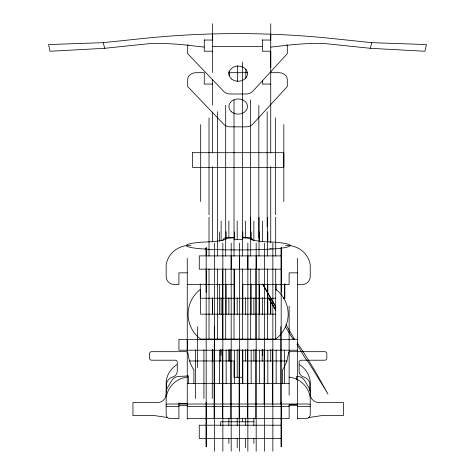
<?xml version="1.0" encoding="UTF-8"?>
<svg xmlns="http://www.w3.org/2000/svg" width="475" height="475" viewBox="0 0 475 475"><rect width="100%" height="100%" fill="white"/><g stroke="black" fill="none" stroke-linecap="round" stroke-linejoin="round"><path stroke-width="0.71" d="M187.257 350.206L187.257 339.34M206.18 402.052L206.18 446.791L206.18 438.692M206.18 292.339L206.18 268.862M206.18 255.692L206.18 247.671M212.598 313.88L212.598 298.312M212.598 34.224L212.598 40.037L204.262 40.037M231.183 269.171L231.183 255.888M239.519 269.171L239.519 255.888M247.855 269.171L247.855 255.888M256.185 269.171L256.185 255.888M270.738 313.88L270.738 298.312M270.738 72.455L270.738 51.205L262.402 51.205L262.402 39.835M270.738 34.224L270.738 40.037L262.402 40.037M281.188 402.052L281.188 446.791L281.188 247.594M281.188 292.339L281.188 247.671M370.257 48.296L371.836 42.661L426.431 44.567L424.977 51.27L370.257 48.296L323.315 43.409A148.129 74.064 0 0 0 285.089 45.505L270.738 47.114M371.836 42.661L331.52 38.445A461.831 230.915 0 0 0 143.48 38.445L103.164 42.661L48.569 44.567L50.023 51.27L104.743 48.296L151.685 43.409A148.129 74.064 0 0 1 189.911 45.505L204.262 47.114M234.021 237.821L233.534 237.838A13.175 1.467 0 0 0 225.156 238.996A30.014 3.337 0 0 1 202.481 242.119A36.961 4.109 0 0 0 199.553 248.662A57.481 6.389 0 0 0 234.021 249.898L242.357 249.898A57.481 6.389 0 0 0 276.83 248.662A36.961 4.109 0 0 0 273.903 242.119A30.014 3.337 0 0 1 251.222 238.996A13.175 1.467 0 0 0 242.838 237.838L242.357 237.821M212.598 46.354L262.402 46.354M212.598 51.205L204.262 51.205L204.262 39.835M228.713 72.687L247.754 72.687M270.738 72.687L279.003 72.687A8.295 6.763 0 0 1 287.304 79.462L287.304 86.557L252.765 124.141A8.301 6.769 0 0 1 246.127 126.849L230.256 126.849A8.301 6.769 0 0 1 223.707 124.242L187.696 86.557L187.696 79.462A8.295 6.763 0 0 1 195.997 72.693L204.262 72.687L204.262 84.063L212.598 84.063M270.738 84.063L262.402 84.063L262.402 80.507M233.278 237.381L226.783 237.381A4.15 4.15 0 0 0 222.722 240.677M242.357 237.381L248.852 237.381A4.15 4.15 0 0 1 252.706 239.988M234.021 239.465L242.357 239.465M205.028 248.769L206.5 248.769M269.877 248.769L271.35 248.769M281.188 255.888L199.263 255.888L199.263 269.171L281.188 269.171M187.257 272.852L178.921 272.852L178.921 284.59L174.521 284.59A8.36 7.879 0 0 1 166.155 276.699L166.155 264.925A23.851 22.479 0 0 1 188.563 245.391A14.66 13.811 0 0 1 190.902 245.569M297.457 272.852L289.127 272.852L289.127 284.59L242.357 284.59M187.257 284.59L234.021 284.59M297.457 284.59L301.868 284.59A8.36 7.879 0 0 0 310.234 276.699L310.234 264.991A23.851 22.479 0 0 0 287.814 245.391A14.66 13.811 0 0 0 285.475 245.569M275.951 298.235L200.284 298.235L200.284 283.931M283.367 298.235L284.852 298.235L284.852 283.931M275.696 314.171L200.587 314.171L200.587 289.269A31.083 31.083 0 0 0 200.587 339.073L275.696 339.073A31.083 31.083 0 0 0 275.696 289.269M297.457 339.34L178.921 339.34L178.921 350.206L297.457 350.206M306.351 360.21L301.197 360.21A2.072 1.912 0 0 0 299.125 362.122L299.125 371.581A6.733 6.217 0 0 0 304.487 377.233A9.809 9.061 0 0 1 309.854 383.188L309.854 390.539M307.824 360.21L324.752 360.21A2.072 1.912 0 0 0 326.83 358.293L326.83 353.596A2.072 1.912 0 0 0 324.752 351.678L290.409 351.678A2.072 1.918 0 0 0 288.343 353.412A44.08 40.719 0 0 1 282.483 370.096L282.483 383.848M189.299 360.964L234.021 360.964L234.021 377.275L242.357 377.275M242.357 360.964L287.084 360.964M187.257 383.527L289.127 383.527M178.921 403.34L187.257 403.34M289.127 404.332L297.457 404.332M178.921 405.329L187.257 405.329M289.127 405.329L297.457 405.329M178.921 406.457L170.299 406.457A4.144 0.303 0 0 1 166.149 406.149M187.257 406.457L289.127 406.457M297.457 406.457L306.072 406.457A4.144 0.303 0 0 0 310.223 406.149M167.568 417.531L154.529 415.583L132.952 415.583L132.952 402.521L157.682 402.521A8.461 8.461 0 0 0 166.143 394.054M308.815 417.531L321.848 415.583L343.431 415.583L343.431 402.521L318.701 402.521A8.461 8.461 0 0 1 310.234 394.054M187.257 418.612L289.127 418.612L289.127 405.05M297.457 418.612L306.084 418.612A4.144 4.144 0 0 0 310.234 414.461L310.234 397.818A23.857 23.857 0 0 0 289.127 377.126M253.87 421.794L220.667 421.794L220.667 425.481M281.188 425.214L199.263 425.214L199.263 438.496L281.188 438.496M285.475 326.859L288.592 331.954A197.784 2.244 60 0 0 293.223 339.233M294.619 339.512L286.621 325.713A37.852 0.427 60 0 0 285.932 324.484M275.886 310.644L268.476 297.926M262.467 284.103L263.18 285.344A27.022 0.309 60 0 1 271.67 299.897L275.892 307.236M103.164 42.661L104.743 48.296M310.234 396.168L310.234 381.342A23.851 23.376 0 0 0 299.582 364.717M297.457 258.335L297.457 419.116M296.483 379.365L296.483 376.461L297.813 376.461A8.467 8.467 0 0 1 304.653 380.6L309.053 388.027A8.467 8.467 0 0 1 310.234 392.338M289.127 306.126L289.127 395.152M284.489 283.985L284.489 298.454M284.489 350.022L284.489 383.177M283.83 124.593L283.83 201.584M280.79 326.669L280.79 404.047M276.159 283.985L276.159 290.071M276.159 350.022L276.159 383.177M275.696 217.241L275.696 256.15M275.696 268.951L275.696 338.723M275.494 117.942L275.494 214.688M272.858 243.087L272.858 451.25M272.454 349.683L272.454 404.047M270.738 23.75L270.738 67.622M270.738 71.238L270.738 152.885M270.738 166.648L270.738 242.731M270.738 297.748L270.738 313.993M270.738 349.523L270.738 361.327M267.823 231.889L267.823 241.674M267.823 284.21L267.823 314.082M267.823 350.2L267.823 383.711M267.36 217.241L267.36 256.15M267.36 268.951L267.36 338.723M267.158 111.69L267.158 226.818M264.522 243.087L264.522 451.25M264.124 349.683L264.124 404.047M262.402 220.994L262.402 241.9M262.402 297.724L262.402 314.569M262.402 349.689L262.402 355.413M262.206 349.523L262.206 361.125M259.493 231.895L259.493 241.68M259.493 284.216L259.493 314.094M259.493 350.194L259.493 383.45M259.023 217.241L259.023 256.15M259.023 268.951L259.023 338.723M258.827 105.391L258.827 238.153M256.185 243.087L256.185 451.25M255.853 268.975L255.853 338.723M255.787 349.582L255.787 418.665M253.87 220.994L253.87 240.588M253.87 297.724L253.87 314.569M253.87 349.523L253.87 361.196M253.87 418.101L253.87 425.481M253.87 438.615L253.87 443.371M251.156 231.895L251.156 239.839M251.156 284.216L251.156 314.094M251.156 350.194L251.156 383.45M250.693 217.241L250.693 256.15M250.693 268.951L250.693 338.723M250.491 99.922L250.491 239.465M247.855 243.087L247.855 451.25M247.457 349.582L247.457 418.665M245.836 69.154L245.836 78.316M245.533 220.994L245.533 237.678M245.533 297.724L245.533 314.569M245.533 349.523L245.533 361.196M245.533 418.095L245.533 425.6M245.533 438.36L245.533 447.83M242.82 231.895L242.82 238.391M242.82 284.216L242.82 314.094M242.82 350.194L242.82 383.45M242.357 62.053L242.357 256.15M242.357 268.951L242.357 338.723M242.357 349.588L242.357 383.913M242.357 418.285L242.357 421.402M239.519 243.087L239.519 451.25M239.121 349.582L239.121 418.665M237.5 65.574L237.5 81.409M237.203 220.994L237.203 239.673M237.203 297.724L237.203 314.569M237.203 349.588L237.203 377.506M237.203 418.095L237.203 425.6M237.203 438.36L237.203 447.83M234.49 231.895L234.49 239.839M234.49 269.343L234.49 314.094M234.49 350.194L234.49 383.45M234.021 99.922L234.021 256.15M234.021 268.951L234.021 338.723M231.183 243.087L231.183 451.25M230.785 349.582L230.785 418.665M229.265 349.523L229.265 361.125M229.164 71.292L229.164 75.668M228.867 220.994L228.867 237.678M228.867 297.724L228.867 314.569M228.867 349.689L228.867 361.196M228.867 418.101L228.867 425.481M228.867 438.615L228.867 443.371M226.153 231.628L226.153 239.038M226.153 283.955L226.153 314.48M226.153 349.927L226.153 383.877M225.69 105.391L225.69 256.15M225.69 268.951L225.69 338.723M222.852 243.087L222.852 451.25M222.751 268.975L222.751 338.723M222.454 349.582L222.454 418.665M221.13 220.994L221.13 240.588M221.13 297.724L221.13 314.569M221.13 349.689L221.13 355.413M220.732 349.523L220.732 361.125M219.509 231.889L219.509 241.27M219.509 284.21L219.509 314.082M219.509 350.2L219.509 383.711M217.354 111.69L217.354 256.15M217.354 268.951L217.354 338.723M214.516 243.087L214.516 451.25M214.32 326.669L214.32 367.692M214.118 349.582L214.118 418.665M212.598 23.75L212.598 72.455M212.598 79.378L212.598 105.212M212.598 111.981L212.598 152.885M212.598 166.648L212.598 241.995M212.598 297.748L212.598 313.993M212.598 349.523L212.598 361.327M212.26 349.808L212.26 398.501M209.024 117.942L209.024 214.688M209.024 217.241L209.024 256.15M209.024 268.951L209.024 338.723M206.18 247.594L206.18 438.496M203.923 349.808L203.923 398.501M200.688 124.593L200.688 201.584M197.648 326.669L197.648 367.692M195.593 349.808L195.593 398.501M193.895 383.848L193.895 370.096A44.08 40.719 0 0 1 188.041 353.412A2.072 1.918 0 0 0 185.974 351.678L151.626 351.678A2.072 1.912 0 0 0 149.554 353.596L149.554 358.293A2.072 1.912 0 0 0 151.626 360.21L175.18 360.21A2.072 1.912 0 0 1 177.258 362.122L177.258 371.581A6.733 6.217 0 0 1 171.891 377.233A9.809 9.061 0 0 0 166.529 383.188L166.529 390.539M188.563 383.735L188.563 375.939L178.57 376.461A8.467 8.467 0 0 0 171.73 380.6L167.331 388.027A8.467 8.467 0 0 0 166.149 392.338M187.257 258.335L187.257 419.116M178.921 403.014L178.921 418.612L170.305 418.612A4.144 4.144 0 0 1 166.155 414.461L166.155 397.747A23.857 23.857 0 0 1 187.257 377.126M166.155 396.227L166.155 381.277A23.851 23.376 0 0 1 176.819 364.699M188.07 44.591A8.295 6.763 0 0 0 187.696 46.603L187.696 53.699L223.707 91.384A8.301 6.769 0 0 0 230.256 93.991L246.127 93.991A8.301 6.769 0 0 0 252.765 91.283L287.304 53.699L287.304 46.603A8.295 6.763 0 0 0 286.93 44.591M268.832 298.092A53.461 0.606 60 0 0 270.287 300.598A28.916 0.327 60 0 0 275.571 309.617M262.734 284.086A37.852 0.427 60 0 1 275.791 306.63M297.225 342.914A424.65 4.815 60 0 1 308.851 360.858L314.895 370.732L327.999 394.048L313.642 370.595A187.477 2.126 60 0 0 306.755 360.454A41.272 0.469 60 0 1 296.958 344.268M294.227 339.607A41.272 0.469 60 0 1 293.508 338.366A95.077 1.081 60 0 1 293.906 339.126M166.149 404.326A4.144 0.303 0 0 1 170.299 404.023L306.072 404.023A4.144 0.303 0 0 1 310.223 404.326M192.518 152.695L192.518 167.402L283.83 167.402L283.83 152.695L192.518 152.695M231.616 111.886A9.304 7.588 0 0 0 247.178 108.49A9.304 7.588 0 0 0 235.784 99.198A9.304 7.588 0 0 0 231.616 111.886M231.616 79.028A9.304 7.588 0 0 0 247.178 75.632A9.304 7.588 0 0 0 235.784 66.34A9.304 7.588 0 0 0 231.616 79.028"/></g></svg>
